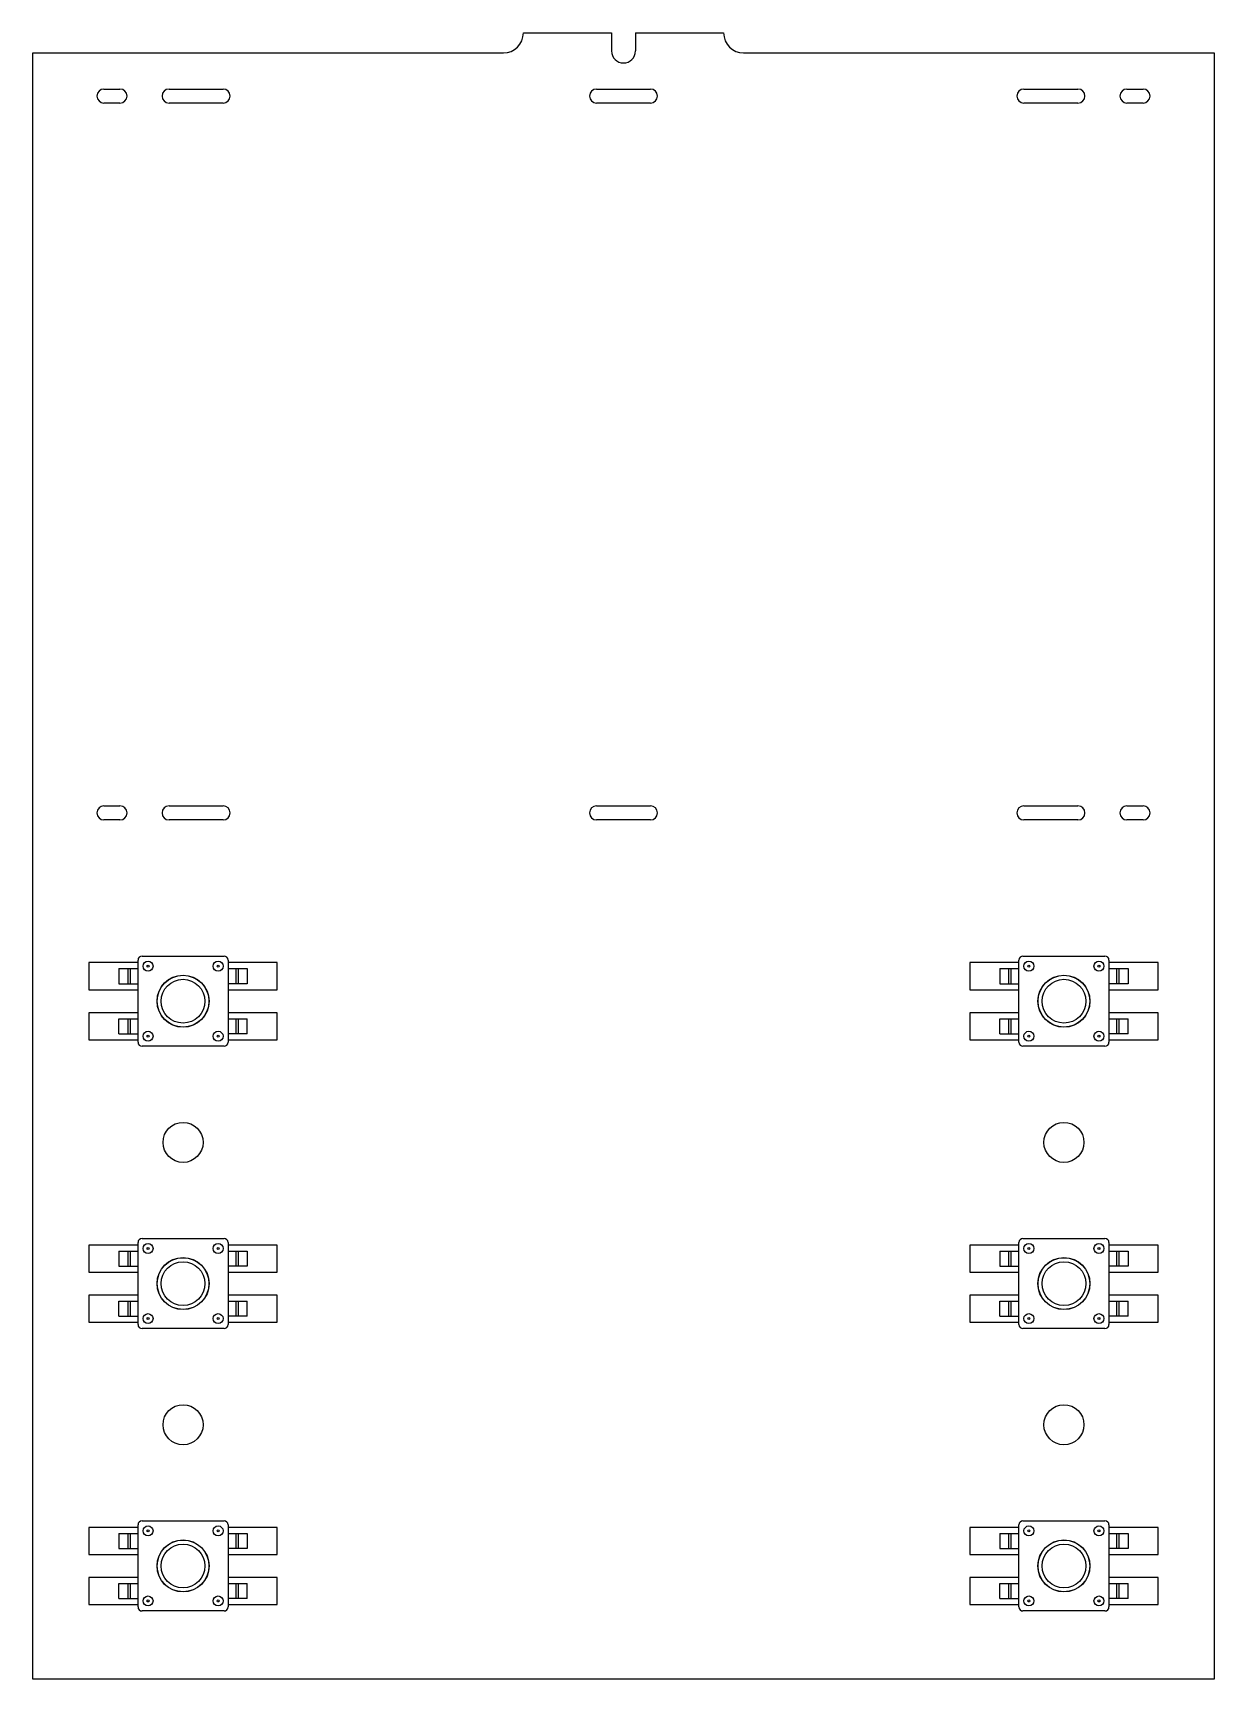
# Model space of a CAD drawing. Header units: millimetres. Extents: x 358.3 to 417.3, y 69.2 to 151.4.
import ezdxf

# ---------------------------------------------------------------- set-up
doc = ezdxf.new("R2010")
doc.units = ezdxf.units.MM
doc.header["$LTSCALE"] = 16.335
doc.layers.get('0').update_dxf_attribs({"linetype": 'CONTINUOUS'})

msp = doc.modelspace()

# ---------------------------------------------------------------- linework, layer by layer
at = {"color": 104, "linetype": 'Continuous'}
for p, q in [((382.755, 151.374), (387.155, 151.374)), ((387.155, 151.374), (387.155, 150.474)), ((388.355, 151.374), (388.355, 150.474)), ((388.355, 151.374), (392.755, 151.374)), ((358.255, 69.174), (358.255, 150.374)), ((358.255, 150.374), (381.755, 150.374)), ((393.755, 150.374), (417.255, 150.374)), ((417.255, 150.374), (417.255, 69.174)), ((361.805, 148.574), (362.605, 148.574)), ((365.055, 148.574), (367.755, 148.574)), ((386.405, 148.574), (389.105, 148.574)), ((407.755, 148.574), (410.455, 148.574)), ((412.905, 148.574), (413.705, 148.574)), ((362.605, 147.874), (361.805, 147.874)), ((367.755, 147.874), (365.055, 147.874)), ((389.105, 147.874), (386.405, 147.874)), ((410.455, 147.874), (407.755, 147.874)), ((413.705, 147.874), (412.905, 147.874)), ((361.805, 112.774), (362.605, 112.774)), ((365.055, 112.774), (367.755, 112.774)), ((386.405, 112.774), (389.105, 112.774)), ((407.755, 112.774), (410.455, 112.774)), ((412.905, 112.774), (413.705, 112.774)), ((362.605, 112.074), (361.805, 112.074)), ((367.755, 112.074), (365.055, 112.074)), ((389.105, 112.074), (386.405, 112.074)), ((410.455, 112.074), (407.755, 112.074)), ((413.705, 112.074), (412.905, 112.074)), ((417.255, 69.174), (358.255, 69.174))]:
    msp.add_line(p, q, dxfattribs=at)
at = {"color": 6, "linetype": 'Continuous'}
for p, q in [((363.705, 105.274), (367.805, 105.274)), ((407.705, 105.274), (411.805, 105.274)), ((362.555, 104.649), (362.555, 103.899)), ((362.555, 104.649), (363.505, 104.649)), ((363.005, 103.899), (363.005, 104.649)), ((363.105, 104.649), (363.105, 103.899)), ((363.505, 100.974), (363.505, 105.074)), ((368.005, 105.074), (368.005, 100.974)), ((368.005, 104.649), (368.955, 104.649)), ((368.405, 103.899), (368.405, 104.649)), ((368.505, 104.649), (368.505, 103.899)), ((368.955, 104.649), (368.955, 103.899)), ((406.555, 104.649), (407.505, 104.649)), ((406.555, 104.649), (406.555, 103.899)), ((407.005, 103.899), (407.005, 104.649)), ((407.105, 104.649), (407.105, 103.899)), ((407.505, 100.974), (407.505, 105.074)), ((412.005, 105.074), (412.005, 100.974)), ((412.005, 104.649), (412.955, 104.649)), ((412.405, 103.899), (412.405, 104.649)), ((412.505, 104.649), (412.505, 103.899)), ((412.955, 104.649), (412.955, 103.899)), ((362.555, 103.899), (363.505, 103.899)), ((368.955, 103.899), (368.005, 103.899)), ((406.555, 103.899), (407.505, 103.899)), ((412.955, 103.899), (412.005, 103.899)), ((362.555, 101.399), (362.555, 102.149)), ((362.555, 102.149), (363.505, 102.149)), ((363.005, 101.399), (363.005, 102.149)), ((363.105, 102.149), (363.105, 101.399)), ((368.005, 102.149), (368.955, 102.149)), ((368.405, 101.399), (368.405, 102.149)), ((368.505, 102.149), (368.505, 101.399)), ((368.955, 101.399), (368.955, 102.149)), ((406.555, 102.149), (407.505, 102.149)), ((406.555, 101.399), (406.555, 102.149)), ((407.005, 101.399), (407.005, 102.149)), ((407.105, 102.149), (407.105, 101.399)), ((412.005, 102.149), (412.955, 102.149)), ((412.405, 101.399), (412.405, 102.149)), ((412.505, 102.149), (412.505, 101.399)), ((412.955, 101.399), (412.955, 102.149)), ((362.555, 101.399), (363.505, 101.399)), ((368.955, 101.399), (368.005, 101.399)), ((406.555, 101.399), (407.505, 101.399)), ((412.955, 101.399), (412.005, 101.399)), ((367.805, 100.774), (363.705, 100.774)), ((411.805, 100.774), (407.705, 100.774)), ((362.555, 90.549), (362.555, 89.799)), ((362.555, 90.549), (363.505, 90.549)), ((363.005, 89.799), (363.005, 90.549)), ((363.105, 90.549), (363.105, 89.799)), ((363.505, 86.874), (363.505, 90.974)), ((363.705, 91.174), (367.805, 91.174)), ((368.005, 90.974), (368.005, 86.874)), ((368.005, 90.549), (368.955, 90.549)), ((368.405, 89.799), (368.405, 90.549)), ((368.505, 90.549), (368.505, 89.799)), ((368.955, 90.549), (368.955, 89.799)), ((406.555, 90.549), (407.505, 90.549)), ((406.555, 90.549), (406.555, 89.799)), ((407.005, 89.799), (407.005, 90.549)), ((407.105, 90.549), (407.105, 89.799)), ((407.505, 86.874), (407.505, 90.974)), ((407.705, 91.174), (411.805, 91.174)), ((412.005, 90.974), (412.005, 86.874)), ((412.005, 90.549), (412.955, 90.549)), ((412.405, 89.799), (412.405, 90.549)), ((412.505, 90.549), (412.505, 89.799)), ((412.955, 90.549), (412.955, 89.799)), ((362.555, 89.799), (363.505, 89.799)), ((368.955, 89.799), (368.005, 89.799)), ((406.555, 89.799), (407.505, 89.799)), ((412.955, 89.799), (412.005, 89.799)), ((362.555, 87.299), (362.555, 88.049)), ((362.555, 88.049), (363.505, 88.049)), ((363.005, 87.299), (363.005, 88.049)), ((363.105, 88.049), (363.105, 87.299)), ((368.005, 88.049), (368.955, 88.049)), ((368.405, 87.299), (368.405, 88.049)), ((368.505, 88.049), (368.505, 87.299)), ((368.955, 87.299), (368.955, 88.049)), ((406.555, 88.049), (407.505, 88.049)), ((406.555, 87.299), (406.555, 88.049)), ((407.005, 87.299), (407.005, 88.049)), ((407.105, 88.049), (407.105, 87.299)), ((412.005, 88.049), (412.955, 88.049)), ((412.405, 87.299), (412.405, 88.049)), ((412.505, 88.049), (412.505, 87.299)), ((412.955, 87.299), (412.955, 88.049)), ((362.555, 87.299), (363.505, 87.299)), ((368.955, 87.299), (368.005, 87.299)), ((406.555, 87.299), (407.505, 87.299)), ((412.955, 87.299), (412.005, 87.299)), ((367.805, 86.674), (363.705, 86.674)), ((411.805, 86.674), (407.705, 86.674)), ((362.555, 76.449), (363.505, 76.449)), ((362.555, 76.449), (362.555, 75.699)), ((363.005, 75.699), (363.005, 76.449)), ((363.105, 76.449), (363.105, 75.699)), ((363.505, 72.774), (363.505, 76.874)), ((363.705, 77.074), (367.805, 77.074)), ((368.005, 76.874), (368.005, 72.774)), ((368.005, 76.449), (368.955, 76.449)), ((368.405, 75.699), (368.405, 76.449)), ((368.505, 76.449), (368.505, 75.699)), ((368.955, 76.449), (368.955, 75.699)), ((406.555, 76.449), (407.505, 76.449)), ((406.555, 76.449), (406.555, 75.699)), ((407.005, 75.699), (407.005, 76.449)), ((407.105, 76.449), (407.105, 75.699)), ((407.505, 72.774), (407.505, 76.874)), ((407.705, 77.074), (411.805, 77.074)), ((412.005, 76.874), (412.005, 72.774)), ((412.005, 76.449), (412.955, 76.449)), ((412.405, 75.699), (412.405, 76.449)), ((412.505, 76.449), (412.505, 75.699)), ((412.955, 76.449), (412.955, 75.699)), ((362.555, 75.699), (363.505, 75.699)), ((368.955, 75.699), (368.005, 75.699)), ((406.555, 75.699), (407.505, 75.699)), ((412.955, 75.699), (412.005, 75.699)), ((362.555, 73.949), (363.505, 73.949)), ((362.555, 73.199), (362.555, 73.949)), ((362.555, 73.199), (363.505, 73.199)), ((363.005, 73.199), (363.005, 73.949)), ((363.105, 73.949), (363.105, 73.199)), ((368.005, 73.949), (368.955, 73.949)), ((368.955, 73.199), (368.005, 73.199)), ((368.405, 73.199), (368.405, 73.949)), ((368.505, 73.949), (368.505, 73.199)), ((368.955, 73.199), (368.955, 73.949)), ((406.555, 73.949), (407.505, 73.949)), ((406.555, 73.199), (406.555, 73.949)), ((406.555, 73.199), (407.505, 73.199)), ((407.005, 73.199), (407.005, 73.949)), ((407.105, 73.949), (407.105, 73.199)), ((412.005, 73.949), (412.955, 73.949)), ((412.955, 73.199), (412.005, 73.199)), ((412.405, 73.199), (412.405, 73.949)), ((412.505, 73.949), (412.505, 73.199)), ((412.955, 73.199), (412.955, 73.949)), ((367.805, 72.574), (363.705, 72.574)), ((411.805, 72.574), (407.705, 72.574))]:
    msp.add_line(p, q, dxfattribs=at)
at = {"color": 40, "linetype": 'Continuous'}
for p, q in [((361.055, 104.949), (361.055, 103.599)), ((363.505, 104.949), (361.055, 104.949)), ((370.455, 104.949), (368.005, 104.949)), ((370.455, 103.599), (370.455, 104.949)), ((407.505, 104.949), (405.055, 104.949)), ((405.055, 104.949), (405.055, 103.599)), ((414.455, 104.949), (412.005, 104.949)), ((414.455, 103.599), (414.455, 104.949)), ((361.055, 103.599), (363.505, 103.599)), ((368.005, 103.599), (370.455, 103.599)), ((405.055, 103.599), (407.505, 103.599)), ((412.005, 103.599), (414.455, 103.599)), ((361.055, 102.449), (361.055, 101.099)), ((363.505, 102.449), (361.055, 102.449)), ((370.455, 102.449), (368.005, 102.449)), ((370.455, 101.099), (370.455, 102.449)), ((407.505, 102.449), (405.055, 102.449)), ((405.055, 102.449), (405.055, 101.099)), ((414.455, 102.449), (412.005, 102.449)), ((414.455, 101.099), (414.455, 102.449)), ((361.055, 101.099), (363.505, 101.099)), ((368.005, 101.099), (370.455, 101.099)), ((405.055, 101.099), (407.505, 101.099)), ((412.005, 101.099), (414.455, 101.099)), ((361.055, 90.849), (361.055, 89.499)), ((363.505, 90.849), (361.055, 90.849)), ((370.455, 90.849), (368.005, 90.849)), ((370.455, 89.499), (370.455, 90.849)), ((407.505, 90.849), (405.055, 90.849)), ((405.055, 90.849), (405.055, 89.499)), ((414.455, 90.849), (412.005, 90.849)), ((414.455, 89.499), (414.455, 90.849)), ((361.055, 89.499), (363.505, 89.499)), ((368.005, 89.499), (370.455, 89.499)), ((405.055, 89.499), (407.505, 89.499)), ((412.005, 89.499), (414.455, 89.499)), ((361.055, 88.349), (361.055, 86.999)), ((363.505, 88.349), (361.055, 88.349)), ((370.455, 88.349), (368.005, 88.349)), ((370.455, 86.999), (370.455, 88.349)), ((407.505, 88.349), (405.055, 88.349)), ((405.055, 88.349), (405.055, 86.999)), ((414.455, 88.349), (412.005, 88.349)), ((414.455, 86.999), (414.455, 88.349)), ((361.055, 86.999), (363.505, 86.999)), ((368.005, 86.999), (370.455, 86.999)), ((405.055, 86.999), (407.505, 86.999)), ((412.005, 86.999), (414.455, 86.999)), ((363.505, 76.749), (361.055, 76.749)), ((361.055, 76.749), (361.055, 75.399)), ((370.455, 76.749), (368.005, 76.749)), ((370.455, 75.399), (370.455, 76.749)), ((407.505, 76.749), (405.055, 76.749)), ((405.055, 76.749), (405.055, 75.399)), ((414.455, 76.749), (412.005, 76.749)), ((414.455, 75.399), (414.455, 76.749)), ((361.055, 75.399), (363.505, 75.399)), ((368.005, 75.399), (370.455, 75.399)), ((405.055, 75.399), (407.505, 75.399)), ((412.005, 75.399), (414.455, 75.399)), ((363.505, 74.249), (361.055, 74.249)), ((361.055, 74.249), (361.055, 72.899)), ((370.455, 74.249), (368.005, 74.249)), ((370.455, 72.899), (370.455, 74.249)), ((407.505, 74.249), (405.055, 74.249)), ((405.055, 74.249), (405.055, 72.899)), ((414.455, 74.249), (412.005, 74.249)), ((414.455, 72.899), (414.455, 74.249)), ((361.055, 72.899), (363.505, 72.899)), ((368.005, 72.899), (370.455, 72.899)), ((405.055, 72.899), (407.505, 72.899)), ((412.005, 72.899), (414.455, 72.899))]:
    msp.add_line(p, q, dxfattribs=at)
at = {"color": 6, "linetype": 'Continuous'}
for centre, radius in [((364.005, 104.774), 0.25), ((364.005, 104.774), 0.05), ((367.505, 104.774), 0.25), ((367.505, 104.774), 0.05), ((408.005, 104.774), 0.25), ((408.005, 104.774), 0.05), ((411.505, 104.774), 0.25), ((411.505, 104.774), 0.05), ((365.755, 103.024), 1.3), ((365.755, 103.024), 1.292), ((365.755, 103.024), 1.093), ((409.755, 103.024), 1.3), ((409.755, 103.024), 1.292), ((409.755, 103.024), 1.093), ((364.005, 101.274), 0.25), ((364.005, 101.274), 0.05), ((367.505, 101.274), 0.25), ((367.505, 101.274), 0.05), ((408.005, 101.274), 0.25), ((408.005, 101.274), 0.05), ((411.505, 101.274), 0.25), ((411.505, 101.274), 0.05), ((364.005, 90.674), 0.25), ((364.005, 90.674), 0.05), ((367.505, 90.674), 0.25), ((367.505, 90.674), 0.05), ((408.005, 90.674), 0.25), ((408.005, 90.674), 0.05), ((411.505, 90.674), 0.25), ((411.505, 90.674), 0.05), ((365.755, 88.924), 1.3), ((365.755, 88.924), 1.292), ((365.755, 88.924), 1.093), ((409.755, 88.924), 1.3), ((409.755, 88.924), 1.292), ((409.755, 88.924), 1.093), ((364.005, 87.174), 0.25), ((364.005, 87.174), 0.05), ((367.505, 87.174), 0.25), ((367.505, 87.174), 0.05), ((408.005, 87.174), 0.25), ((408.005, 87.174), 0.05), ((411.505, 87.174), 0.25), ((411.505, 87.174), 0.05), ((364.005, 76.574), 0.25), ((364.005, 76.574), 0.05), ((367.505, 76.574), 0.25), ((367.505, 76.574), 0.05), ((408.005, 76.574), 0.25), ((408.005, 76.574), 0.05), ((411.505, 76.574), 0.25), ((411.505, 76.574), 0.05), ((365.755, 74.824), 1.3), ((365.755, 74.824), 1.292), ((365.755, 74.824), 1.093), ((409.755, 74.824), 1.3), ((409.755, 74.824), 1.292), ((409.755, 74.824), 1.093), ((364.005, 73.074), 0.25), ((367.505, 73.074), 0.25), ((408.005, 73.074), 0.25), ((411.505, 73.074), 0.25), ((364.005, 73.074), 0.05), ((367.505, 73.074), 0.05), ((408.005, 73.074), 0.05), ((411.505, 73.074), 0.05)]:
    msp.add_circle(centre, radius, dxfattribs=at)
at = {"color": 104, "linetype": 'Continuous'}
for centre in [(365.755, 95.974), (409.755, 95.974), (365.755, 81.874), (409.755, 81.874)]:
    msp.add_circle(centre, 1, dxfattribs=at)
for centre, radius, start, end in [((381.755, 151.374), 1, 270, 0), ((393.755, 151.374), 1, 180, 270), ((387.755, 150.474), 0.6, 180, 0), ((361.805, 148.224), 0.35, 90, 270), ((362.605, 148.224), 0.35, 270, 90), ((365.055, 148.224), 0.35, 90, 270), ((367.755, 148.224), 0.35, 270, 90), ((386.405, 148.224), 0.35, 90, 270), ((389.105, 148.224), 0.35, 270, 90), ((407.755, 148.224), 0.35, 90, 270), ((410.455, 148.224), 0.35, 270, 90), ((412.905, 148.224), 0.35, 90, 270), ((413.705, 148.224), 0.35, 270, 90), ((361.805, 112.424), 0.35, 90, 270), ((362.605, 112.424), 0.35, 270, 90), ((365.055, 112.424), 0.35, 90, 270), ((367.755, 112.424), 0.35, 270, 90), ((386.405, 112.424), 0.35, 90, 270), ((389.105, 112.424), 0.35, 270, 90), ((407.755, 112.424), 0.35, 90, 270), ((410.455, 112.424), 0.35, 270, 90), ((412.905, 112.424), 0.35, 90, 270), ((413.705, 112.424), 0.35, 270, 90)]:
    msp.add_arc(centre, radius, start, end, dxfattribs=at)
at = {"color": 6, "linetype": 'Continuous'}
for centre, start, end in [((363.705, 105.074), 90, 180), ((367.805, 105.074), 0, 90), ((407.705, 105.074), 90, 180), ((411.805, 105.074), 0, 90), ((363.705, 100.974), 180, 270), ((367.805, 100.974), 270, 0), ((407.705, 100.974), 180, 270), ((411.805, 100.974), 270, 0), ((363.705, 90.974), 90, 180), ((367.805, 90.974), 0, 90), ((407.705, 90.974), 90, 180), ((411.805, 90.974), 0, 90), ((363.705, 86.874), 180, 270), ((367.805, 86.874), 270, 0), ((407.705, 86.874), 180, 270), ((411.805, 86.874), 270, 0), ((363.705, 76.874), 90, 180), ((367.805, 76.874), 0, 90), ((407.705, 76.874), 90, 180), ((411.805, 76.874), 0, 90), ((363.705, 72.774), 180, 270), ((367.805, 72.774), 270, 0), ((407.705, 72.774), 180, 270), ((411.805, 72.774), 270, 0)]:
    msp.add_arc(centre, 0.2, start, end, dxfattribs=at)

doc.saveas('drawing.dxf')
